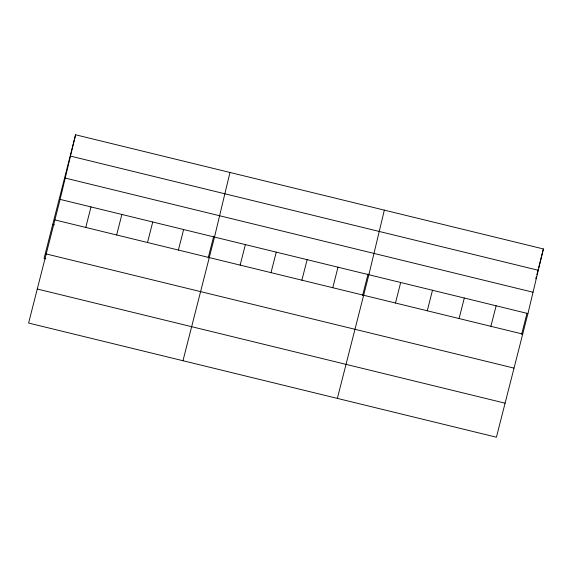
<?xml version="1.0" encoding="UTF-8"?>
<svg xmlns="http://www.w3.org/2000/svg" width="572" height="572" viewBox="0 0 572 572"><rect width="100%" height="100%" fill="white"/><g stroke="black" fill="none" stroke-linecap="round" stroke-linejoin="round"><path stroke-width="0.86" d="M60.117 199.392L75.583 134.785L543.4 248.949L527.935 313.556L496.417 437.215L28.6 323.051L60.117 199.392L527.935 313.556M229.965 172.465L214.5 237.065L182.976 360.725M384.341 210.138L368.876 274.739L337.358 398.398M75.583 134.785L44.065 258.444L45.781 258.866M85.764 227.442L90.998 206.921M116.645 234.978L121.872 214.457M147.519 242.514L152.745 221.993M178.392 250.05L183.626 229.529M208.187 257.908L213.721 236.2M240.147 265.115L245.374 244.602M271.021 272.651L276.247 252.13M301.894 280.187L307.128 259.667M332.775 287.723L338.002 267.203M362.562 295.581L368.096 273.874M395.459 303.017L400.686 282.504M427.27 310.782L432.503 290.261M459.08 318.547L464.314 298.026M490.89 326.305L496.124 305.791M521.621 334.398L526.941 313.527M535.785 278.829L536.436 276.276M536.872 274.574L538.173 269.469M538.609 267.76L543.4 248.949M70.485 156.106L538.295 270.27M65.222 178.071L533.04 292.235M54.891 219.905L522.701 334.069M52.738 224.41L54.454 224.832M46.218 253.947L514.028 368.111M37.273 289.01L505.09 403.174"/></g></svg>
